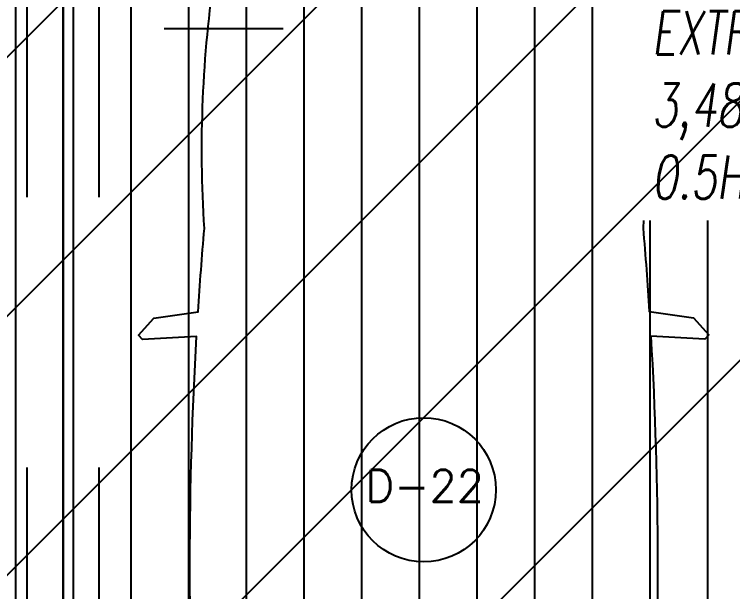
# Model space of a CAD drawing. Extents: x 226317 to 226469, y 8188101 to 8188260.
# Drawn here: x 226422.313 to 226424.803, y 8188165.054 to 8188167.055 of the extents above; entities that cross this region are included whole.
import ezdxf
from ezdxf import colors
from ezdxf.entities.mleader import LeaderData, LeaderLine
from ezdxf.enums import TextEntityAlignment as Align
from ezdxf.math import Vec2, Vec3

# ---------------------------------------------------------------- set-up
doc = ezdxf.new("R2010")
doc.units = 0
doc.header["$LTSCALE"] = 15
for name, pattern in [('HIDDEN2', [0.1875, 0.125, -0.0625]), ('PHANTOM', [2.5, 1.25, -0.25, 0.25, -0.25, 0.25, -0.25]), ('PHANTOM2', [1.25, 0.625, -0.125, 0.125, -0.125, 0.125, -0.125])]:
    doc.linetypes.add(name, pattern=pattern)
doc.layers.get('0').update_dxf_attribs({"color": 250})
for name, color, linetype in [('A-EJES', 250, 'PHANTOM'), ('A-ESTRUCTURA-HATCH', 250, 'Continuous'), ('A-ESTRUCTURA-VIGAS', 250, 'HIDDEN2'), ('A-HATCH', 250, 'Continuous'), ('A-MOBILIARIO', 250, 'Continuous'), ('A-NUMERO ESTAC', 250, 'Continuous'), ('A-TEXTO-INDICACIONES', 250, 'Continuous'), ('L6 Linea fina', 141, 'Continuous')]:
    doc.layers.add(name, color=color, linetype=linetype)
doc.styles.add('JNV ING', font='romans.shx', dxfattribs={"width": 0.7, "oblique": 8, "height": 0.15})
doc.styles.add('ROMANS', font='romans.shx', dxfattribs={"width": 0.8})

# ---------------------------------------------------------------- blocks, each defined once
blk = doc.blocks.new('*U82')
at = {"ltscale": 0.5}
blk.add_line((2.15, 4.0969), (1.7374, 4.0969), dxfattribs=at)
blk.add_lwpolyline([(0, 0), (2.5, 0), (2.5, 5), (0, 5)], close=True, dxfattribs=at)
for points in [[(0.5271, 4.2996, 0.053235), (0.4894, 3.4042, 0.005253), (0.4678, 3.1159), (0.3144, 3.0933), (0.2613, 3.0344), (0.2752, 3.0191), (0.4625, 3.0297, 0.028265), (0.46, 1.4757, 0.139924)], [(2.04, 1.4745, 0.028265), (2.0375, 3.0285), (2.2248, 3.018), (2.2387, 3.0332), (2.1856, 3.0921), (2.0322, 3.1148, 0.005253), (2.0106, 3.403, 0.053235), (1.9729, 4.2984)]]:
    blk.add_lwpolyline(points, format="xyb", dxfattribs=at)
blk = doc.blocks.new('*U79')
at = {"ltscale": 0.5}
blk.add_lwpolyline([(0, 0), (2.405, 0), (2.405, 5), (0, 5)], close=True, dxfattribs=at)
blk = doc.blocks.new('EST P2')
at = {"layer": 'A-ESTRUCTURA-HATCH'}
h = blk.add_hatch(dxfattribs=at)
h.set_pattern_fill('ANSI31', color=256, scale=0.02)
h.set_pattern_definition([(45, (-226392.07709, -8188163.05961), (-0.04490128060535, 0.04490128060535), [])])
h.paths.add_polyline_path([(-3.61, 5.05), (-3.61, 4.85), (-44.785, 4.85), (-44.785, -0.15), (-46.99, -0.15), (-46.99, -11.15), (-3.61, -11.1501), (-3.61, -11.4001), (-47.24, -11.4), (-47.24, 0.15), (-45.035, 0.15), (-45.035, 5.0497)])
h.paths.add_polyline_path([(5.8757, 4.85), (5.8757, 5.05), (35.53, 5.05), (35.53, 4.85)])
h.paths.add_polyline_path([(35.58, -11.1501), (71.88, -11.1501), (71.88, -11.4001), (35.58, -11.4)])
h.paths.add_polyline_path([(-3.56, -11.15), (35.53, -11.15), (35.53, -11.4001), (-3.56, -11.4001)])
edge = h.paths.add_edge_path()
edge.add_arc((63.3007, -0.15), 9.7, 360, 540)
edge.add_line((53.6007, -0.15), (53.8007, -0.15))
edge.add_arc((63.3007, -0.15), 9.5, 0, 180, ccw=False)
edge.add_line((72.8007, -0.15), (73.0007, -0.15))
h.paths.add_polyline_path([(47.915, 5.05), (35.58, 5.05), (35.58, 4.85), (47.915, 4.85)])
edge = h.paths.add_edge_path()
edge.add_arc((63.3007, -0.15), 3.3, 0.0011, 49.9945)
edge.add_line((65.4221, 2.3777), (65.4222, -0.15))
edge.add_line((65.4222, -0.15), (65.2722, -0.15))
edge.add_line((65.2722, -0.15), (65.2721, 2.4964))
edge.add_arc((63.3007, -0.15), 3.3, 53.3155, 179.9999)
edge.add_line((60.0007, -0.15), (59.8007, -0.15))
edge.add_arc((63.3007, -0.15), 3.5, 0.001, 179.9999, ccw=False)
edge.add_line((66.8007, -0.1499), (66.6007, -0.1499))
edge.add_line((66.6007, -0.1499), (66.6007, -0.1499))
h.paths.add_polyline_path([(51.865, 4.85), (53.3757, 4.85), (53.3757, 5.05), (51.865, 5.05)])
at = {"layer": 'A-ESTRUCTURA-VIGAS'}
for points in [[(30.28, 0.55), (30.28, 4.85)], [(30.53, 0.55), (30.53, 4.85)]]:
    blk.add_lwpolyline(points, dxfattribs=at)
blk = doc.blocks.new('EJES 1P')
at = {"layer": 'A-EJES', "linetype": 'PHANTOM2'}
blk.add_lwpolyline([(75.4143, 5.3453), (75.4143, -4.1582)], dxfattribs=at)
blk = doc.blocks.new('EJE')
at = {"linetype": 'Continuous'}
blk.add_circle((0, 0), 0.5, dxfattribs=at)
at = {"layer": 'A-TEXTO-INDICACIONES', "style": 'ROMANS'}
blk.add_attdef('EJE', text='', height=0.22, rotation=0, dxfattribs=at).set_placement((0.0068, 0.0277), align=Align.MIDDLE_CENTER)

msp = doc.modelspace()

# ---------------------------------------------------------------- hatches: boundary and pattern name
at = {"layer": 'A-HATCH'}
h = msp.add_hatch(dxfattribs=at)
h.set_pattern_fill('_USER', color=8, scale=0.2, angle=90, pattern_type=0)
h.set_pattern_definition([(90, (226435.11709, 8188159.90867), (-0.2, 1e-17), [])])
h.paths.add_polyline_path([(226403.1871, 8188167.9096), (226403.1871, 8188151.9096), (226434.8671, 8188151.9096), (226434.8671, 8188167.9096)])

# ---------------------------------------------------------------- block references
for name, p in [('EJES 1P', (226347.0678, 8188168.1096)), ('EST P2', (226392.0771, 8188163.0596))]:
    msp.add_blockref(name, p)
at = {"layer": 'A-MOBILIARIO', "color": 8, "rotation": 7.056432374225115e-07}
msp.add_blockref('*U79', (226420.0771, 8188162.9096), dxfattribs=at)
at = {"layer": 'A-MOBILIARIO', "color": 8, "xscale": -1, "rotation": 359.9999992943568}
msp.add_blockref('*U82', (226424.9821, 8188162.9096), dxfattribs=at)
at = {"layer": 'A-NUMERO ESTAC', "color": 8, "xscale": 0.5, "yscale": 0.5, "zscale": 0.5}
msp.add_blockref('EJE', (226423.7321, 8188165.4068), dxfattribs=at).add_auto_attribs({'EJE': 'D-22'})

# ---------------------------------------------------------------- next in the draw order: leaders
at = {"layer": 'L6 Linea fina', "color": 8}
ml = msp.add_multileader_mtext('Standard', dxfattribs=at)
ml.set_content('{\\L\\C8;EA-03\\l\\PEXTRACTOR AXIAL\\P3,480 CFM Y 0.5" C.A.\\P0.5HP/380V/3F/60Hz}', color=12, style='JNV ING')
ml.set_leader_properties(color=256, linetype='ByLayer', lineweight=-1)
ml.build(insert=Vec2(0, 0))
ml.multileader.update_dxf_attribs({"dogleg_length": 0.05, "arrow_head_size": 0.15})
ctx = ml.context
ctx.base_point, ctx.char_height, ctx.arrow_head_size, ctx.landing_gap_size, ctx.plane_origin = Vec3(226424.4532, 8188167.216, 0), 0.15, 0.15, 0.07, Vec3(226424.1932, 8188167.8396, 0)
notes = []
notes.append((ctx, [(0, (1, 1, 0), (226424.4032, 8188167.216, 0), (1, 0), 0.05, [(0, [(226424.1932, 8188167.8396, 0)], 0, [])])]))
ctx.mtext.insert, ctx.mtext.flow_direction = Vec3(226424.5232, 8188167.316, 0), 5
ctx.mtext.has_bg_fill, ctx.mtext.bg_color, ctx.mtext.bg_scale_factor, ctx.mtext.bg_transparency, ctx.mtext.use_window_bg_color = 1, -1027028792, 1.5, 0, 1
for ctx, leaders in notes:
    for number, flags, end, landing, length, lines in leaders:
        leader = LeaderData()
        leader.index, (leader.has_last_leader_line, leader.has_dogleg_vector, leader.attachment_direction) = number, flags
        leader.last_leader_point, leader.dogleg_vector, leader.dogleg_length = Vec3(end), Vec3(landing), length
        for number, points, colour, breaks in lines:
            line = LeaderLine()
            line.index, line.vertices, line.color, line.breaks = number, Vec3.list(points), colors.encode_raw_color(colour), breaks
            leader.lines.append(line)
        ctx.leaders.append(leader)

# ---------------------------------------------------------------- next in the draw order: hatches: boundary and pattern name
at = {"layer": 'L6 Linea fina'}
h = msp.add_hatch(dxfattribs=at)
h.set_pattern_fill('ANSI31', color=4, scale=0.2)
h.set_pattern_definition([(45, (0, -40), (-0.449012806053, 0.449012806053), [])])
h.paths.add_polyline_path([(226415.2721, 8188168.1096), (226420.8531, 8188168.1096), (226420.8531, 8188168.9595), (226424.8032, 8188168.9595), (226424.8032, 8188168.1096), (226427.6071, 8188168.1096), (226427.6071, 8188151.6595), (226415.2721, 8188151.6595)])

doc.saveas('drawing.dxf')
